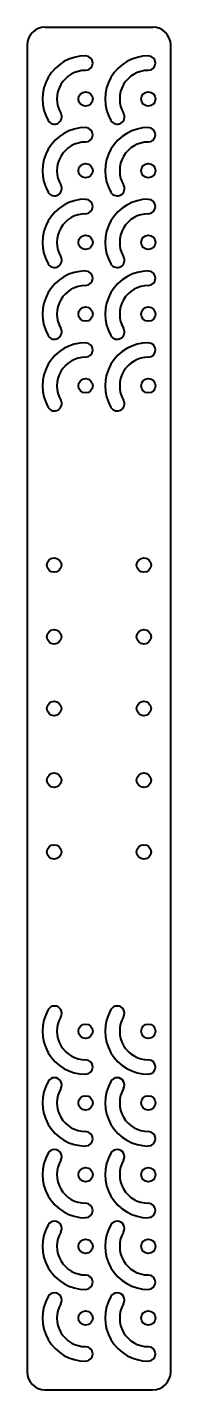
# Model space of a CAD drawing. Header units: inches. Extents: x -0.8 to 1.2, y -9.5 to 9.5.
import ezdxf

# ---------------------------------------------------------------- set-up
doc = ezdxf.new("R2010")
doc.units = ezdxf.units.IN
doc.header["$MEASUREMENT"] = 0
doc.layers.add('Visible', color=7, linetype='Continuous', lineweight=40)

msp = doc.modelspace()

# ---------------------------------------------------------------- linework, layer by layer
at = {"layer": 'Visible'}
for p, q in [((-0.563, 9.5), (0.937, 9.5)), ((-0.813, 9.25), (-0.813, -9.25)), ((1.187, -9.25), (1.187, 9.25)), ((-0.563, -9.5), (0.937, -9.5))]:
    msp.add_line(p, q, dxfattribs=at)
for centre, radius in [((0, 8.5), 0.1), ((0.875, 8.5), 0.1), ((0, 7.5), 0.1), ((0.875, 7.5), 0.1), ((0, 6.5), 0.1), ((0.875, 6.5), 0.1), ((0, 5.5), 0.1), ((0.875, 5.5), 0.1), ((0, 4.5), 0.1), ((0.875, 4.5), 0.1), ((-0.438, 2), 0.101), ((0.813, 2), 0.101), ((-0.438, 1), 0.101), ((0.813, 1), 0.101), ((-0.438, 0), 0.101), ((0.813, 0), 0.101), ((-0.438, -1), 0.101), ((0.813, -1), 0.101), ((-0.438, -2), 0.101), ((0.813, -2), 0.101), ((0, -4.5), 0.1), ((0.875, -4.5), 0.1), ((0, -5.5), 0.1), ((0.875, -5.5), 0.1), ((0, -6.5), 0.1), ((0.875, -6.5), 0.1), ((0, -7.5), 0.1), ((0.875, -7.5), 0.1), ((0, -8.5), 0.1), ((0.875, -8.5), 0.1)]:
    msp.add_circle(centre, radius, dxfattribs=at)
for centre, radius, start, end in [((-0.563, 9.25), 0.25, 90, 180), ((0.937, 9.25), 0.25, 0, 90), ((0, 8.5), 0.601, 90, 210), ((0, 9), 0.1, 270, 90), ((0.875, 8.5), 0.601, 90, 210), ((0.875, 9), 0.1, 270, 90), ((0, 8.5), 0.399, 90, 210), ((0.875, 8.5), 0.399, 90, 210), ((-0.433, 8.25), 0.101, 210, 30), ((0.442, 8.25), 0.101, 210, 30), ((0, 7.5), 0.601, 90, 210), ((0, 8), 0.1, 270, 90), ((0.875, 7.5), 0.601, 90, 210), ((0.875, 8), 0.1, 270, 90), ((0, 7.5), 0.399, 90, 210), ((0.875, 7.5), 0.399, 90, 210), ((-0.433, 7.25), 0.101, 210, 30), ((0.442, 7.25), 0.101, 210, 30), ((0, 6.5), 0.601, 90, 210), ((0, 7), 0.1, 270, 90), ((0.875, 6.5), 0.601, 90, 210), ((0.875, 7), 0.1, 270, 90), ((0, 6.5), 0.399, 90, 210), ((0.875, 6.5), 0.399, 90, 210), ((-0.433, 6.25), 0.101, 210, 30), ((0.442, 6.25), 0.101, 210, 30), ((0, 5.5), 0.601, 90, 210), ((0, 6), 0.1, 270, 90), ((0.875, 5.5), 0.601, 90, 210), ((0.875, 6), 0.1, 270, 90), ((0, 5.5), 0.399, 90, 210), ((0.875, 5.5), 0.399, 90, 210), ((-0.433, 5.25), 0.101, 210, 30), ((0.442, 5.25), 0.101, 210, 30), ((0, 4.5), 0.601, 90, 210), ((0, 5), 0.1, 270, 90), ((0.875, 4.5), 0.601, 90, 210), ((0.875, 5), 0.1, 270, 90), ((0, 4.5), 0.399, 90, 210), ((0.875, 4.5), 0.399, 90, 210), ((-0.433, 4.25), 0.101, 210, 30), ((0.442, 4.25), 0.101, 210, 30), ((-0.433, -4.25), 0.101, 330, 150), ((0.442, -4.25), 0.101, 330, 150), ((0, -4.5), 0.601, 150, 270), ((0, -4.5), 0.399, 150, 270), ((0.875, -4.5), 0.601, 150, 270), ((0.875, -4.5), 0.399, 150, 270), ((0, -5), 0.1, 270, 90), ((0.875, -5), 0.1, 270, 90), ((0, -5.5), 0.601, 150, 270), ((-0.433, -5.25), 0.101, 330, 150), ((0, -5.5), 0.399, 150, 270), ((0.875, -5.5), 0.601, 150, 270), ((0.442, -5.25), 0.101, 330, 150), ((0.875, -5.5), 0.399, 150, 270), ((0, -6), 0.1, 270, 90), ((0.875, -6), 0.1, 270, 90), ((0, -6.5), 0.601, 150, 270), ((-0.433, -6.25), 0.101, 330, 150), ((0.875, -6.5), 0.601, 150, 270), ((0.442, -6.25), 0.101, 330, 150), ((0, -6.5), 0.399, 150, 270), ((0.875, -6.5), 0.399, 150, 270), ((0, -7), 0.1, 270, 90), ((0.875, -7), 0.1, 270, 90), ((0, -7.5), 0.601, 150, 270), ((-0.433, -7.25), 0.101, 330, 150), ((0.875, -7.5), 0.601, 150, 270), ((0.442, -7.25), 0.101, 330, 150), ((0, -7.5), 0.399, 150, 270), ((0.875, -7.5), 0.399, 150, 270), ((0, -8), 0.1, 270, 90), ((0.875, -8), 0.1, 270, 90), ((-0.433, -8.25), 0.101, 330, 150), ((0.442, -8.25), 0.101, 330, 150), ((0, -8.5), 0.601, 150, 270), ((0, -8.5), 0.399, 150, 270), ((0.875, -8.5), 0.601, 150, 270), ((0.875, -8.5), 0.399, 150, 270), ((0, -9), 0.1, 270, 90), ((0.875, -9), 0.1, 270, 90), ((-0.563, -9.25), 0.25, 180, 270), ((0.937, -9.25), 0.25, 270, 0)]:
    msp.add_arc(centre, radius, start, end, dxfattribs=at)

doc.saveas('drawing.dxf')
